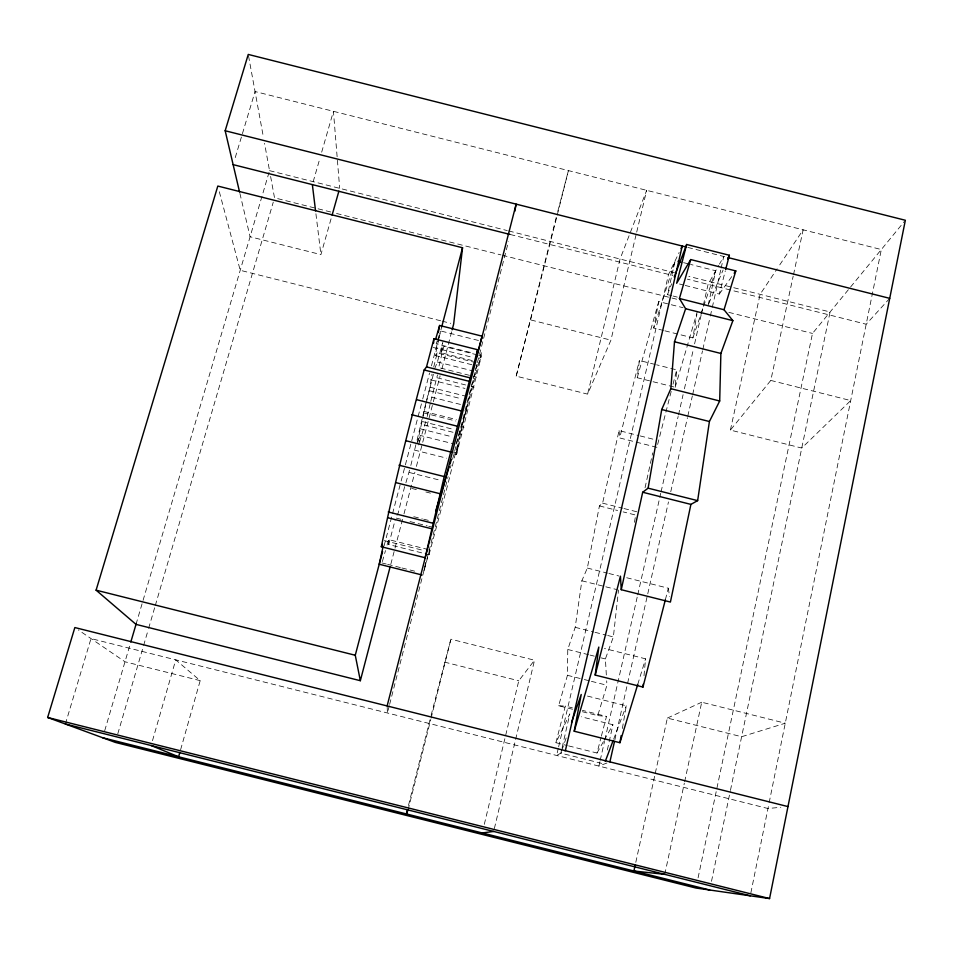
<?xml version="1.0" encoding="UTF-8"?>
<svg xmlns="http://www.w3.org/2000/svg" width="953" height="953" viewBox="0 0 953 953"><rect width="100%" height="100%" fill="white"/><g stroke="black" fill="none" stroke-linecap="round" stroke-linejoin="round"><path stroke-width="0.71" stroke-dasharray="4.76 3.57" d="M572.598 709.27L558.613 705.756L567.452 675.308L567.762 649.481L575.195 627.324L581.854 580.794L587.334 568.059L599.425 505.924L602.594 503.16L619.081 430.613L638.736 435.557M426.658 399.998L430.029 387.18L432.007 374.136M655.164 364.463L639.392 360.484L637.223 377.733L675.165 387.287L676.69 369.883L656.605 364.82M644.002 675.772L645.562 658.821L604.476 648.505M606.334 675.01L605.393 658.94L613.375 636.926L618.521 590.014M428.231 549.547L388.633 539.601L388.705 544.556L429.041 554.694L429.636 549.905L424.109 570.597M418.736 444.98L420.202 435.438L454.247 444.003M417.295 443.026L425.753 404.513M430.78 401.332L437.51 374.863M472.271 360.591L441.108 352.741L442.871 341.924M664.908 330.834L692.867 337.886L696.917 314.109M622.369 728.521L626.276 705.816L585.44 695.571M634.436 522.315L635.711 515.061L623.155 511.892M417.069 440.119L426.289 401.427M663.502 330.488L653.722 328.023L658.737 301.577L683.075 307.712M750.857 892.901L768.857 804.141M769.154 802.676L881.334 249.543L255.059 91.536L234.819 159.008M453.759 453.783L456.558 454.498L458.5 445.075L455.665 444.36M711.498 881.322L730.308 791.002M730.475 790.228L830.099 311.988L688.876 276.382M456.558 454.498L481.42 355.91L478.632 355.207M698.072 877.844L812.492 333.443L849.659 288.14M423.954 570.644L424.538 567.928M424.835 566.582L425.705 562.508M664.765 874.354L684.325 783.223M684.635 781.782L701.718 702.218L785.272 723.208L741.613 736.729L667.362 718.085L655.045 774.336M770.798 380.426L850.707 400.558L801.747 448.065L730.391 430.089L770.798 380.426L793.182 276.156M793.504 274.714L803.141 229.816L777.97 267.555M645.05 487.769L652.71 452.889M708.246 304.9L715.727 270.771L690.591 264.434M635.794 862.334L654.735 775.778M730.391 430.089L760.101 294.334L777.148 268.77M607.347 749.987L612.91 724.721L581.306 716.787M405.895 482.766L410.505 466.851M410.826 465.457L416.664 441.537M471.854 364.725L435.199 355.493L438.714 339.613M439.035 338.172L440.631 330.953L481.884 341.341M599.902 761.721L598.913 766.081L608.526 762.4M600.223 760.268L604.5 741.41M604.833 739.957L637.378 596.316M637.712 594.875L660.727 493.309M661.06 491.855L678.155 416.413M678.488 414.96L683.087 394.649M684.409 388.836L693.284 349.668M694.594 343.866L701.17 314.847M701.503 313.394L708.079 284.375L718.765 265.363M614.804 740.088L668.47 501.921M670.757 491.76L687.447 417.688M687.768 416.235L692.355 395.912M692.676 394.459L702.492 350.883M702.814 349.429L710.021 317.48M710.342 316.027L711.974 308.772M712.308 307.319L720.813 269.556M721.135 268.103L723.756 256.488L719.479 264.1M561.841 748.939L560.876 753.144L604.262 764.032M562.151 747.533L569.811 713.892L555.897 742.697L567.226 745.544M671.698 295.692L667.493 294.632L675.224 260.562L653.722 328.023M426.134 403.131L433.377 374.243M558.315 748.212L556.623 755.455L565.367 750.69M558.649 746.771L668.541 274.404L679.132 252.474M427.218 416.509L430.458 402.714M477.227 354.861L443.669 346.404L438.702 367.584L472.104 375.994M494.357 828.562L534.526 660.215L450.888 639.201L430.434 717.954M556.254 217.296L516.181 376.149L587.608 394.137L610.921 340.15L636.354 233.556M636.699 232.115L646.67 190.338L620.046 259.025L587.608 394.137M484.303 824.333L518.777 680.764L534.526 660.215M404.632 486.638L398.259 512.797L395.686 517.956L401.427 519.409M433.722 367.06L437.177 352.896L475.952 362.664M453.223 452.067L456.094 452.794L463.372 421.333L481.599 351.669L479.359 362.366L481.42 355.91M408.515 805.321L430.077 719.384M408.075 809.967L430.744 719.563M431.101 718.133L450.888 639.201M516.181 376.149L556.874 216.557M557.231 215.128L568.405 170.587L557.719 211.637M656.915 447.326L619.676 437.951L639.392 360.484M389.265 705.78L387.418 712.987L387.121 705.947M389.634 704.338L448.113 476.631M450.34 467.983L451.079 465.1M452.556 459.334L497.716 283.506M498.085 282.064L508.449 241.717M429.041 554.694L448.386 482.313L477.382 363.022L476.083 365.785M657.641 444.455L671.198 391.397M673.021 384.226L676.69 369.883M665.385 599.675L668.315 588.215L626.073 577.589M555.897 742.697L565.332 706.078L572.431 707.865M568.643 745.901L596.995 753.025L601.021 737.539M601.379 736.121L606.501 716.418L582.366 710.354M685.183 285.435L719.301 294.036L725.269 271.057M390.813 564.212L403.607 515.323M403.989 513.881L414.9 472.176M416.401 466.422L432.96 403.155M433.329 401.713L440.107 375.827M441.989 368.632L451.77 331.239M384.083 545.819L400.76 482.456M401.13 481.015L411.362 442.144M411.744 440.703L422.358 400.379M422.739 398.938L429.565 373.016M431.459 365.821L440.548 331.263M440.929 329.821L441.692 326.939M388.705 544.556L395.316 519.361M419.523 442.121L426.896 417.89M434.663 368.728L437.379 361.985L442.478 343.354M180.605 749.737L200.19 680.645L175.733 659.845L151.92 742.661M239.918 193.483L250.091 236.761L320.911 254.606L331.704 216.534M637.223 377.733L658.737 301.577M382.344 561.567L385.488 550.584M387.061 545.092L388.633 539.601M313.168 181.785L320.053 157.829M321.673 152.182L333.431 111.31L339.685 188.337M117.779 733.834L143.212 646.884M143.617 645.455L148.203 629.778M148.62 628.349L154.874 606.966M155.291 605.536L273.273 202.107M675.165 387.287L697.393 311.321M104.711 730.701L130.382 643.466M136.005 624.37L269.544 170.658L264.541 143.319M65.376 724.006L91 638.57L767.963 808.513L780.829 807.274M582.378 711.724L597.745 715.596L606.93 685.231L606.68 680.847M456.034 444.146L466.815 408.67M637.748 684.421L645.562 658.821M456.094 452.794L458.5 445.075M692.867 337.886L715.727 270.771M437.093 341.257L436.2 343.83L473.724 353.289M437.534 339.971L439.309 334.813M561.853 750.345L567.178 734.989M613.696 739.087L626.276 705.816M417.783 441.763L420.202 435.438M667.493 294.632L671.639 283.791M441.108 352.741L443.669 346.404M708.806 303.566L723.089 270.021M596.995 753.025L603.499 741.446M604.226 740.159L612.91 724.721M719.301 294.036L732.5 275.548M435.199 355.493L437.177 352.896M850.588 287.008L904.421 221.394M889.721 298.349L866.182 324.234L687.375 279.158M667.362 718.085L701.718 702.218M558.613 705.756L565.332 706.078M597.745 715.596L606.501 716.418M687.899 247.446L726.829 257.262M683.611 262.671L689.198 264.076M269.544 170.658L507.306 230.602M508.747 230.96L674.474 272.749M510.308 234.509L672.949 275.524M679.501 284.006L683.766 285.078M673.104 296.049L677.321 297.11M330.774 212.007L274.524 197.831L270.068 173.517M336.54 213.472L500.956 254.916M502.398 255.273L678.357 299.635M728.842 312.358L812.492 333.443M530.94 319.994L610.921 340.15M440.679 320.78L240.216 270.295L218.571 188.908M442.121 321.149L450.769 323.329M433.246 347.464L473.272 357.542M437.379 361.985L473.45 371.062M473.486 376.352L476.274 377.043M437.046 377.769L465.6 384.964M471.306 386.406L474.165 387.121M430.625 379.794L465.004 388.455M640.142 435.914L655.581 439.809M430.029 387.18L466.672 396.412M429.517 390.754L461.776 398.878M431.757 397.198L460.466 404.429M423.871 411.386L456.32 419.558M423.299 412.816L455.832 421.012M461.181 426.527L464.04 427.242M422.322 421.536L454.355 429.589M424.168 425.026L453.425 432.388M459.001 433.794L461.788 434.497M420.309 428.814L452.413 436.891M414.245 450.019L446.647 458.167M602.594 503.16L622.535 508.175M623.965 508.533L639.63 512.476M599.425 505.924L617.568 510.498M409.266 472.474L441.394 480.55M411.708 488.412L418.796 490.199M425.872 491.974L432.96 493.761M413.805 516.705L422.274 518.825M423.692 519.182L429.338 520.612M410.04 521.577L427.266 525.901M428.707 526.259L433.007 527.343M587.334 568.059L607.442 573.122M608.884 573.48L618.938 576.017M581.854 580.794L604.416 586.464M605.822 586.822L617.115 589.657M384.369 540.613L424.538 550.703M381.95 562.949L386.239 564.021M387.668 564.379L400.522 567.607M401.952 567.976L414.805 571.204M575.195 627.324L593.576 631.946M594.994 632.304L606.299 635.151M607.716 635.496L613.375 636.926M567.762 649.481L588.668 654.735M590.062 655.08L594.243 656.14M601.212 657.892L605.393 658.94M567.452 675.308L582.962 679.203M584.368 679.56L590.014 680.978M591.42 681.335L606.93 685.231M444.443 662.085L518.777 680.764M200.19 680.645L124.998 661.775L78.313 629.909M248.519 55.858L263.481 137.566M668.315 588.215L669.578 596.53M315.919 213.77L320.911 254.606M619.081 430.613L619.676 437.951"/><path stroke-width="1.43" d="M690.901 504.387L670.412 602.058L621.261 589.704L642.691 492.248L690.901 504.387L697.644 500.635L709.413 421.512L719.694 400.987L720.873 353.456L732.869 320.637L724.03 309.749L679.418 298.492L690.734 259.561L735.811 270.926L724.03 309.749M642.691 492.248L648.111 488.174L661.727 409.504L670.852 388.681L674.486 341.758L685.624 308.724L679.418 298.492M433.591 343.092L433.949 338.72L477.596 349.715L476.131 358.268L482.087 336.171L439.631 325.473L435.64 339.22M637.748 684.421L619.938 742.709L574.218 731.225L598.818 647.075L595.196 675.069L642.965 687.065L643.227 684.242M390.063 567.095L360.341 680.704L136.005 624.37L96.098 590.169L217.82 186.061L462.539 247.744L453.652 324.056L452.151 329.809M433.949 338.72L426.515 366.893L424.168 369.978C408.384 428.6 393.672 487.459 381.319 546.736L425.109 557.743L444.241 476.583L477.596 349.715M619.938 742.709L621.153 735.609M438.309 332.537L439.631 325.473M574.218 731.225L581.223 694.499L571.538 722.422M514.751 211.363L516.145 204.133L387.121 705.947M787.976 806.583L74.858 627.55L47.65 717.478L115.277 742.387L695.928 888.029L769.559 898.572L905.35 220.262L248.256 54.428L225.17 130.752L239.572 192.041M383.166 546.164L379.234 564.236L421.857 574.945M635.163 865.217L633.9 870.994L664.765 874.354M481.468 338.97L482.087 336.171M609.896 761.876L614.482 741.541M565.367 750.69L682.253 246.017L681.002 248.602M407.443 809.621L406.359 813.922L408.075 809.967M595.196 675.069L620.439 576.172L621.261 589.704M642.965 687.065L665.385 599.675M725.638 269.616L729.379 255.261L686.66 244.492L676.654 283.279L690.734 259.561M360.341 680.704L355.266 655.259L382.558 551.573M441.692 326.939L462.539 247.744M179.807 752.56L178.604 756.789L151.098 745.508M332.097 215.128L338.887 191.16M130.811 642.036L136.279 623.465M435.771 510.856L449.137 466.863M450.007 464.016L451.293 459.763M605.31 761.256L613.172 740.469M674.224 277.013L686.66 244.492M727.663 259.287L729.379 255.261M381.319 546.736L382.534 544.282M734.155 273.237L735.811 270.926M482.23 832.946L493.666 831.445M225.17 130.752L686.458 247.089M728.092 257.584L889.721 298.349M678.024 261.265L680.811 261.968M233.128 164.631L509.998 234.438M685.624 308.724L732.869 320.637M674.486 341.758L720.873 353.456M670.852 388.681L719.694 400.987M661.727 409.504L709.413 421.512M426.515 366.893L470.341 377.924M424.168 369.978L468.781 381.212M416.949 399.76L461.419 410.957M411.779 414.746L456.964 426.122M648.111 488.174L697.644 500.635M406.121 440.774L450.852 452.032M399.021 465.207L444.241 476.583M395.971 482.647L440.512 493.845M388.228 511.975L432.96 523.221M388.312 517.86L432.245 528.915M96.098 590.169L355.266 655.259M47.65 717.478L769.559 898.572M65.376 724.006L750.261 895.808M102.638 737.741L709.687 890.007M312.358 184.608L315.562 210.851"/></g></svg>
